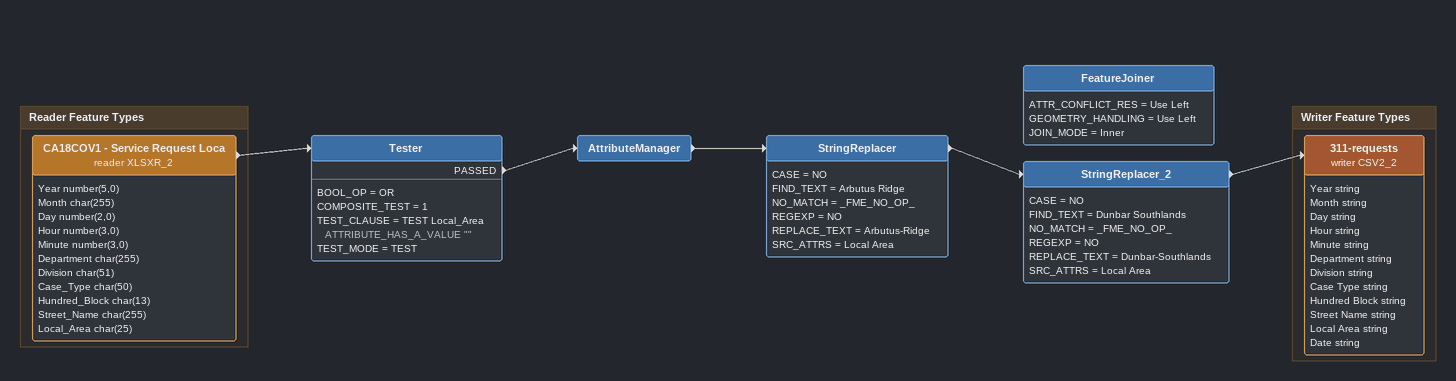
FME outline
Tester
    BOOL_OP = OR
    COMPOSITE_TEST = 1
    TEST_CLAUSE = TEST Local_Area ATTRIBUTE_HAS_A_VALUE ""
    TEST_MODE = TEST
    PASSED -> AttributeManager
AttributeManager
    -> StringReplacer
StringReplacer
    CASE = NO
    FIND_TEXT = Arbutus Ridge
    NO_MATCH = _FME_NO_OP_
    REGEXP = NO
    REPLACE_TEXT = Arbutus-Ridge
    SRC_ATTRS = Local Area
    -> StringReplacer_2
StringReplacer_2
    CASE = NO
    FIND_TEXT = Dunbar Southlands
    NO_MATCH = _FME_NO_OP_
    REGEXP = NO
    REPLACE_TEXT = Dunbar-Southlands
    SRC_ATTRS = Local Area
    -> 311-requests (writer CSV2_2)
FeatureJoiner
    ATTR_CONFLICT_RES = Use Left
    GEOMETRY_HANDLING = Use Left
    JOIN_MODE = Inner

Bookmark: Reader Feature Types
CA18COV1 - Service Request Loca (reader XLSXR_2)
    attributes: Year number(5,0), Month char(255), Day number(2,0), Hour number(3,0), Minute number(3,0), Department char(255), Division char(51), Case_Type char(50), Hundred_Block char(13), Street_Name char(255), Local_Area char(25)
    -> Tester

Bookmark: Writer Feature Types
311-requests (writer CSV2_2)
    attributes: Year string, Month string, Day string, Hour string, Minute string, Department string, Division string, Case Type string, Hundred Block string, Street Name string, Local Area string, Date string
